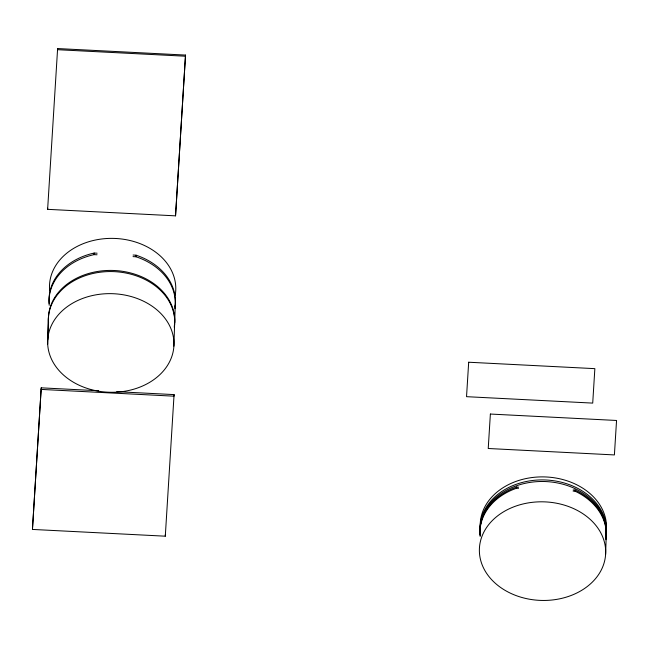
<?xml version="1.0" encoding="UTF-8"?>
<svg xmlns="http://www.w3.org/2000/svg" width="649" height="649" viewBox="0 0 649 649"><rect width="100%" height="100%" fill="white"/><g stroke="black" fill="none" stroke-linecap="round" stroke-linejoin="round"><path stroke-width="0.97" d="M47.693 344.181L48.464 317.418L47.71 339.752M116.706 391.68L174.07 394.6L165.292 536.188L32.45 529.43L41.228 387.834L98.591 390.755M32.45 529.43L41.228 387.834M47.628 209.335L57.615 48.561L185.525 55.076L175.538 215.849L47.628 209.335L47.669 208.191M57.615 48.561L57.574 49.705L185.484 56.22M49.202 305.281A63.172 49.308 1.9 0 1 94.097 254.627L94.154 253.053L97.115 253.199M174.905 308.551A63.172 49.308 1.9 0 0 135.998 256.761L136.047 255.187L133.086 255.033M175.538 215.849L185.525 55.076M165.292 536.188L165.349 534.614M173.891 346.177A63.172 49.308 1.9 0 0 81.912 298.735A63.172 49.308 1.9 0 0 76.598 383.981A63.172 49.308 1.9 0 0 173.891 346.177L174.622 324.086M174.662 322.942L175.246 305.33M174.07 394.6L174.021 396.182L41.171 389.416M480.163 536.48A63.172 49.308 1.9 0 1 516.612 488.21L516.653 487.066L518.583 487.164M605.882 539.652A63.172 49.308 1.9 0 0 575.055 491.188L575.095 490.044L573.156 489.946M605.614 554.343A63.172 49.308 1.9 0 0 513.635 506.901A63.172 49.308 1.9 0 0 508.321 592.148A63.172 49.308 1.9 0 0 605.614 554.343L606.207 536.528M94.097 254.627L97.058 254.781M133.037 256.615L135.998 256.761M516.612 488.21L518.543 488.308M573.116 491.09L575.055 491.188M480.487 530.176A63.172 49.308 1.9 0 1 544.657 476.918A63.172 49.308 1.9 0 1 605.906 533.827M575.095 490.044A63.172 49.308 1.9 0 1 605.915 538.508M480.195 535.336A63.172 49.308 1.9 0 1 516.653 487.066M480.601 534.695A63.172 49.308 1.9 0 1 542.856 479.911A63.172 49.308 1.9 0 1 605.996 535.701M480.43 535.482A63.172 49.308 1.9 0 1 543.31 481.493A63.172 49.308 1.9 0 1 605.939 537.283M49.665 290.744A63.172 49.308 1.9 0 1 114.524 238.426A63.172 49.308 1.9 0 1 175.189 295.311M48.586 322.594A63.172 49.308 1.9 0 1 112.877 270.446A63.172 49.308 1.9 0 1 174.313 326.252M48.545 323.737A63.172 49.308 1.9 0 1 112.837 271.59A63.172 49.308 1.9 0 1 174.273 327.396M136.047 255.187A63.172 49.308 1.9 0 1 174.962 306.969M49.251 303.708A63.172 49.308 1.9 0 1 94.154 253.053M468.683 362.231L466.534 396.677L592.715 403.102L594.857 368.648L468.683 362.231M490.376 414.046L488.226 448.5L614.4 454.925L616.55 420.471L490.376 414.046"/></g></svg>
